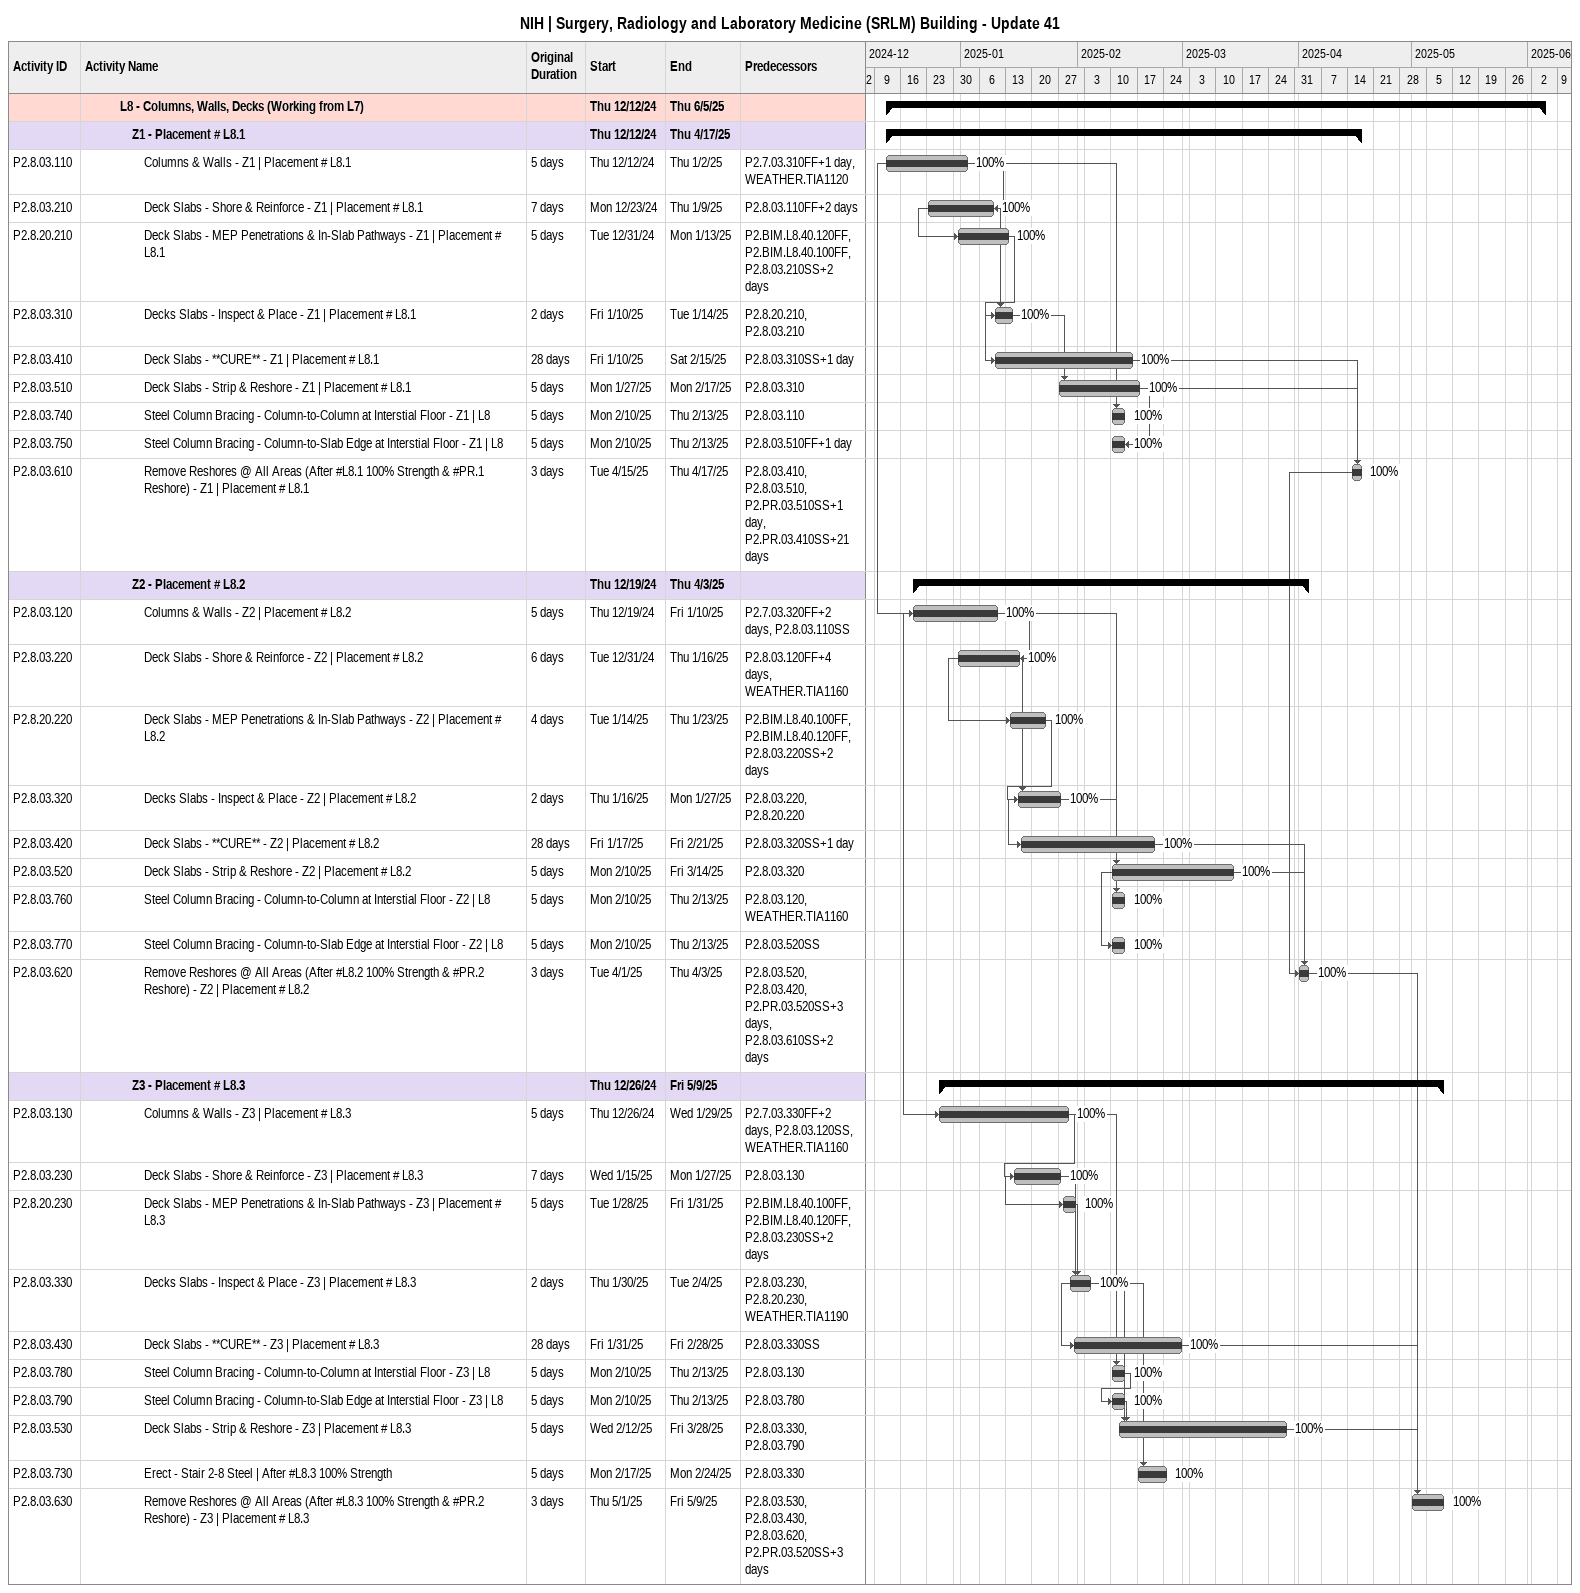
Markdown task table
NIH | Surgery, Radiology and Laboratory Medicine (SRLM) Building - Update 41

| ID | Level | Task | Original duration | Start | Finish | Predecessors | % complete |
|---|---|---|---|---|---|---|---|
|  | 4 | **L8 - Columns, Walls, Decks (Working from L7)** |  | 2024-12-12 | 2025-06-05 |  |  |
|  | 5 | **Z1 - Placement # L8.1** |  | 2024-12-12 | 2025-04-17 |  |  |
| P2.8.03.110 | 6 | Columns & Walls - Z1 \| Placement # L8.1 | 5d | 2024-12-12 | 2025-01-02 | P2.7.03.310FF+1d, WEATHER.TIA1120 | 100 |
| P2.8.03.210 | 6 | Deck Slabs - Shore & Reinforce - Z1 \| Placement # L8.1 | 7d | 2024-12-23 | 2025-01-09 | P2.8.03.110FF+2d | 100 |
| P2.8.20.210 | 6 | Deck Slabs - MEP Penetrations & In-Slab Pathways - Z1 \| Placement # L8.1 | 5d | 2024-12-31 | 2025-01-13 | P2.BIM.L8.40.120FF, P2.BIM.L8.40.100FF, P2.8.03.210SS+2d | 100 |
| P2.8.03.310 | 6 | Decks Slabs - Inspect & Place - Z1 \| Placement # L8.1 | 2d | 2025-01-10 | 2025-01-14 | P2.8.20.210, P2.8.03.210 | 100 |
| P2.8.03.410 | 6 | Deck Slabs - **CURE** - Z1 \| Placement # L8.1 | 28d | 2025-01-10 | 2025-02-15 | P2.8.03.310SS+1d | 100 |
| P2.8.03.510 | 6 | Deck Slabs - Strip & Reshore - Z1 \| Placement # L8.1 | 5d | 2025-01-27 | 2025-02-17 | P2.8.03.310 | 100 |
| P2.8.03.740 | 6 | Steel Column Bracing - Column-to-Column at Interstial Floor - Z1 \| L8 | 5d | 2025-02-10 | 2025-02-13 | P2.8.03.110 | 100 |
| P2.8.03.750 | 6 | Steel Column Bracing - Column-to-Slab Edge at Interstial Floor - Z1 \| L8 | 5d | 2025-02-10 | 2025-02-13 | P2.8.03.510FF+1d | 100 |
| P2.8.03.610 | 6 | Remove Reshores @ All Areas (After #L8.1 100% Strength & #PR.1 Reshore) - Z1 \| Placement # L8.1 | 3d | 2025-04-15 | 2025-04-17 | P2.8.03.410, P2.8.03.510, P2.PR.03.510SS+1d, P2.PR.03.410SS+21d | 100 |
|  | 5 | **Z2 - Placement # L8.2** |  | 2024-12-19 | 2025-04-03 |  |  |
| P2.8.03.120 | 6 | Columns & Walls - Z2 \| Placement # L8.2 | 5d | 2024-12-19 | 2025-01-10 | P2.7.03.320FF+2d, P2.8.03.110SS | 100 |
| P2.8.03.220 | 6 | Deck Slabs - Shore & Reinforce - Z2 \| Placement # L8.2 | 6d | 2024-12-31 | 2025-01-16 | P2.8.03.120FF+4d, WEATHER.TIA1160 | 100 |
| P2.8.20.220 | 6 | Deck Slabs - MEP Penetrations & In-Slab Pathways - Z2 \| Placement # L8.2 | 4d | 2025-01-14 | 2025-01-23 | P2.BIM.L8.40.100FF, P2.BIM.L8.40.120FF, P2.8.03.220SS+2d | 100 |
| P2.8.03.320 | 6 | Decks Slabs - Inspect & Place - Z2 \| Placement # L8.2 | 2d | 2025-01-16 | 2025-01-27 | P2.8.03.220, P2.8.20.220 | 100 |
| P2.8.03.420 | 6 | Deck Slabs - **CURE** - Z2 \| Placement # L8.2 | 28d | 2025-01-17 | 2025-02-21 | P2.8.03.320SS+1d | 100 |
| P2.8.03.520 | 6 | Deck Slabs - Strip & Reshore - Z2 \| Placement # L8.2 | 5d | 2025-02-10 | 2025-03-14 | P2.8.03.320 | 100 |
| P2.8.03.760 | 6 | Steel Column Bracing - Column-to-Column at Interstial Floor - Z2 \| L8 | 5d | 2025-02-10 | 2025-02-13 | P2.8.03.120, WEATHER.TIA1160 | 100 |
| P2.8.03.770 | 6 | Steel Column Bracing - Column-to-Slab Edge at Interstial Floor - Z2 \| L8 | 5d | 2025-02-10 | 2025-02-13 | P2.8.03.520SS | 100 |
| P2.8.03.620 | 6 | Remove Reshores @ All Areas (After #L8.2 100% Strength & #PR.2 Reshore) - Z2 \| Placement # L8.2 | 3d | 2025-04-01 | 2025-04-03 | P2.8.03.520, P2.8.03.420, P2.PR.03.520SS+3d, P2.8.03.610SS+2d | 100 |
|  | 5 | **Z3 - Placement # L8.3** |  | 2024-12-26 | 2025-05-09 |  |  |
| P2.8.03.130 | 6 | Columns & Walls - Z3 \| Placement # L8.3 | 5d | 2024-12-26 | 2025-01-29 | P2.7.03.330FF+2d, P2.8.03.120SS, WEATHER.TIA1160 | 100 |
| P2.8.03.230 | 6 | Deck Slabs - Shore & Reinforce - Z3 \| Placement # L8.3 | 7d | 2025-01-15 | 2025-01-27 | P2.8.03.130 | 100 |
| P2.8.20.230 | 6 | Deck Slabs - MEP Penetrations & In-Slab Pathways - Z3 \| Placement # L8.3 | 5d | 2025-01-28 | 2025-01-31 | P2.BIM.L8.40.100FF, P2.BIM.L8.40.120FF, P2.8.03.230SS+2d | 100 |
| P2.8.03.330 | 6 | Decks Slabs - Inspect & Place - Z3 \| Placement # L8.3 | 2d | 2025-01-30 | 2025-02-04 | P2.8.03.230, P2.8.20.230, WEATHER.TIA1190 | 100 |
| P2.8.03.430 | 6 | Deck Slabs - **CURE** - Z3 \| Placement # L8.3 | 28d | 2025-01-31 | 2025-02-28 | P2.8.03.330SS | 100 |
| P2.8.03.780 | 6 | Steel Column Bracing - Column-to-Column at Interstial Floor - Z3 \| L8 | 5d | 2025-02-10 | 2025-02-13 | P2.8.03.130 | 100 |
| P2.8.03.790 | 6 | Steel Column Bracing - Column-to-Slab Edge at Interstial Floor - Z3 \| L8 | 5d | 2025-02-10 | 2025-02-13 | P2.8.03.780 | 100 |
| P2.8.03.530 | 6 | Deck Slabs - Strip & Reshore - Z3 \| Placement # L8.3 | 5d | 2025-02-12 | 2025-03-28 | P2.8.03.330, P2.8.03.790 | 100 |
| P2.8.03.730 | 6 | Erect - Stair 2-8 Steel \| After #L8.3 100% Strength | 5d | 2025-02-17 | 2025-02-24 | P2.8.03.330 | 100 |
| P2.8.03.630 | 6 | Remove Reshores @ All Areas (After #L8.3 100% Strength & #PR.2 Reshore) - Z3 \| Placement # L8.3 | 3d | 2025-05-01 | 2025-05-09 | P2.8.03.530, P2.8.03.430, P2.8.03.620, P2.PR.03.520SS+3d | 100 |
